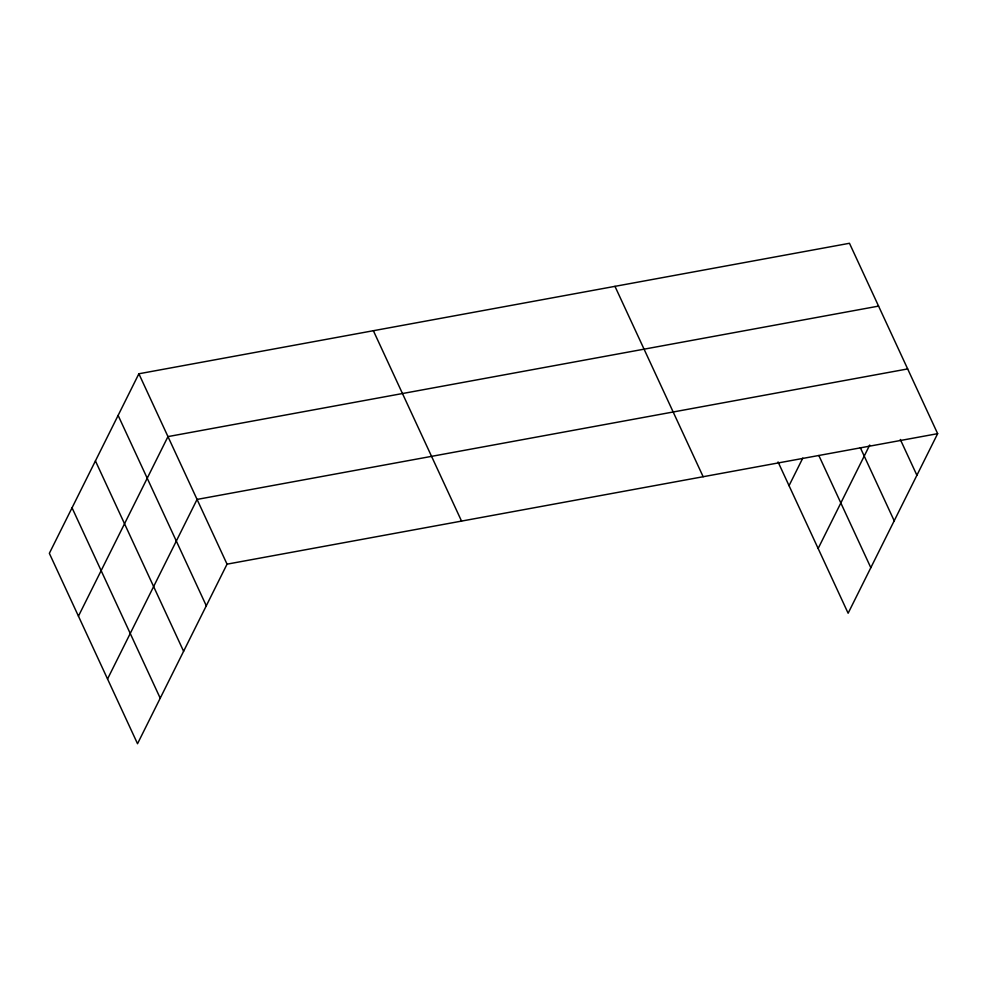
<?xml version="1.0" encoding="UTF-8"?>
<svg xmlns="http://www.w3.org/2000/svg" width="987" height="987" viewBox="0 0 987 987"><rect width="100%" height="100%" fill="white"/><g stroke="black" fill="none" stroke-linecap="round" stroke-linejoin="round"><path stroke-width="1.48" d="M138.871 373.777L49.35 553.337L137.526 743.717L227.047 564.157L138.871 373.777L849.474 243.283L937.65 433.663L848.129 613.223L778.052 461.941M78.442 616.159L167.975 436.599L878.578 306.106M107.546 678.982L197.067 499.422L907.67 368.928M789.045 485.666L802.801 458.079M818.149 548.488L869.732 445.038M227.047 564.157L937.65 433.663M900.317 439.474L916.898 475.278M860.343 447.703L894.197 520.803M818.852 455.513L870.818 567.698M614.975 286.353L703.151 476.721M373.37 330.719L461.546 521.087M118.119 415.404L206.295 605.771M95.431 460.917L183.607 651.297M72.051 507.824L160.215 698.191"/></g></svg>
